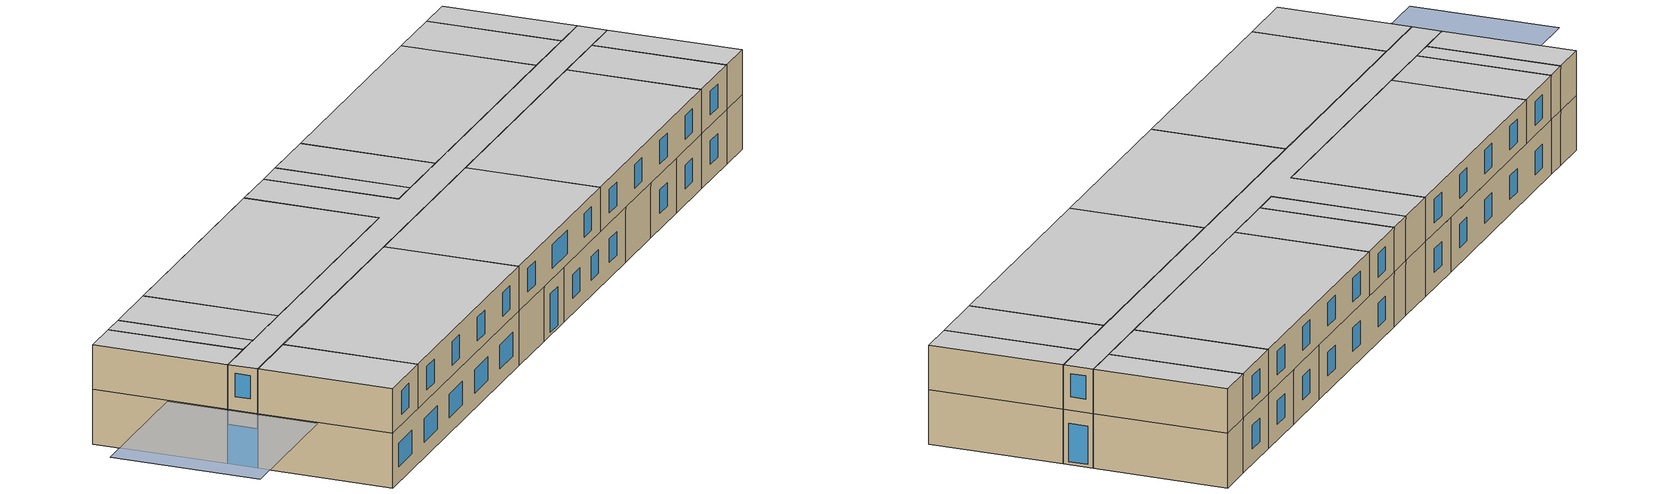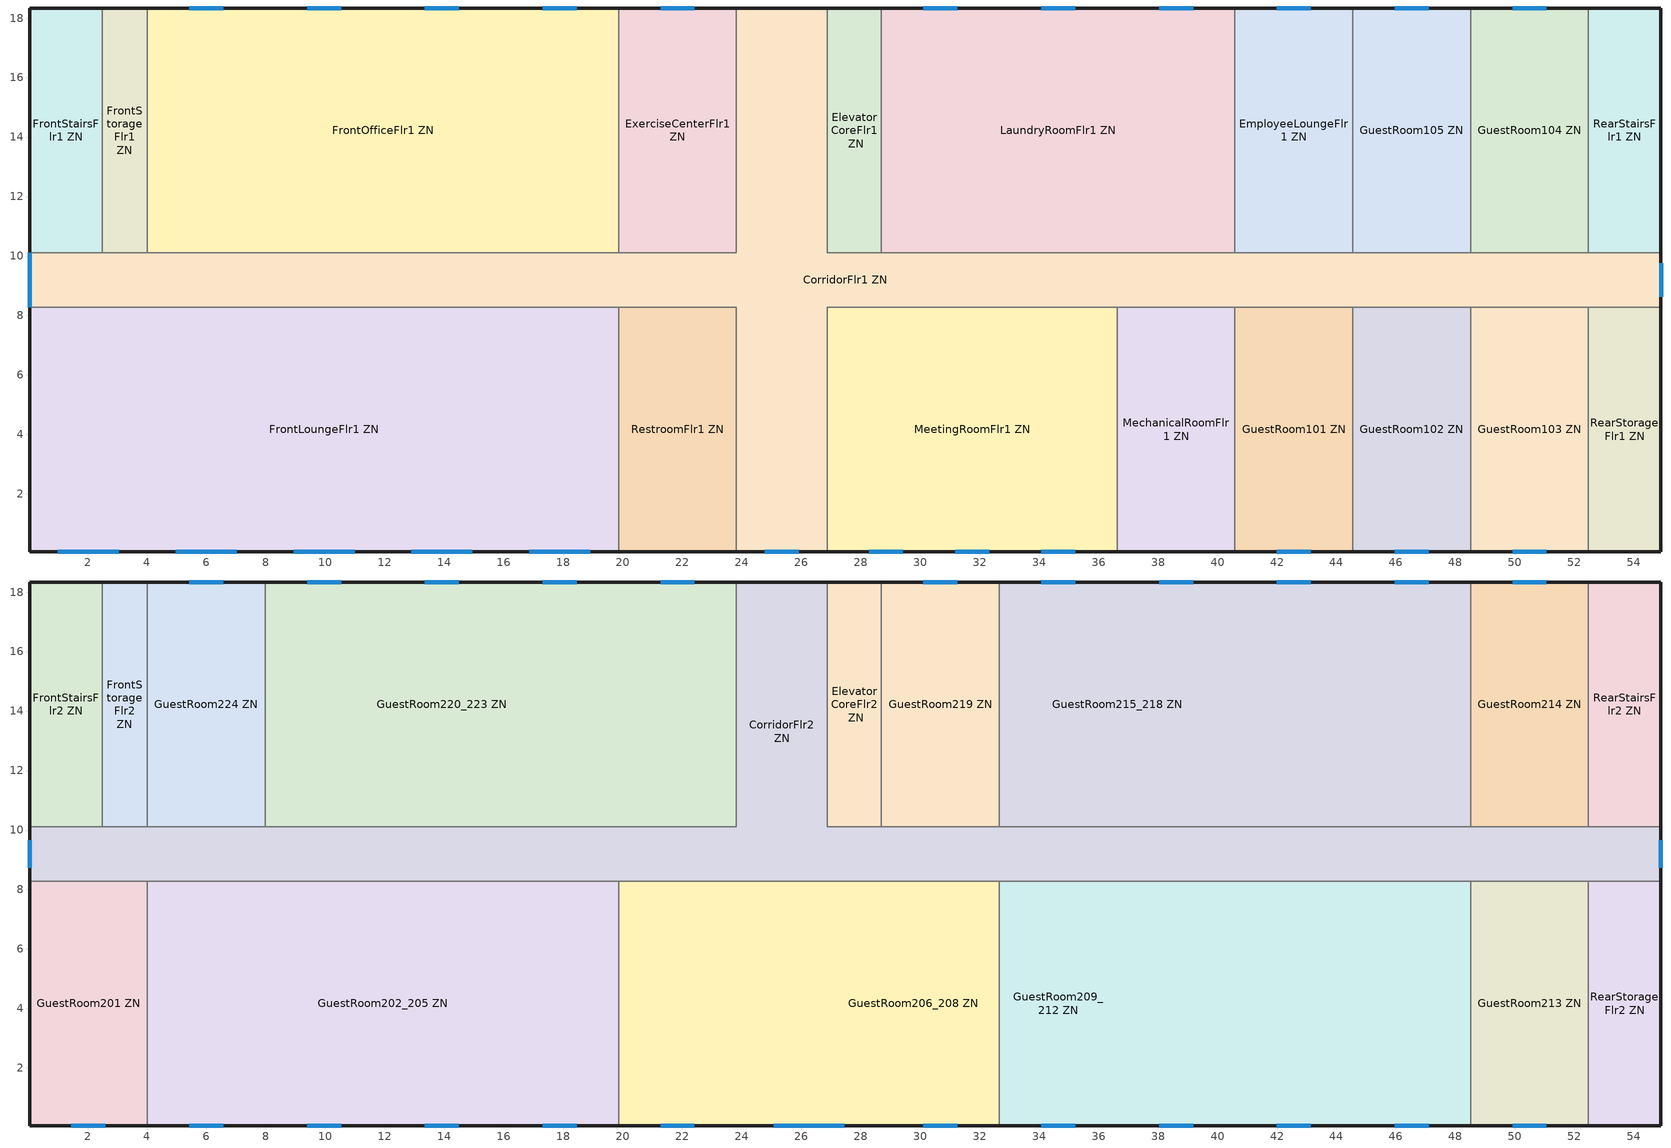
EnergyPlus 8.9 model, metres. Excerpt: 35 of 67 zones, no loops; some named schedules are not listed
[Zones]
CorridorFlr1 ZN
 floor ground (Typical Insulated Carpeted 6in Slab Floor): 26.87,18.34 26.87,10.11 54.91,10.11 54.91,8.28 26.87,8.28 26.87,0.05 23.82,0.05 23.82,8.28 0.05,8.28 0.05,10.11 23.82,10.11 23.82,18.34 z0
 wall outside (Typical Insulated Steel Framed Exterior Wall R-15.63): 26.87,18.34 23.82,18.34 / 0.05,10.11 0.05,8.28 / 23.82,0.05 26.87,0.05 / 54.91,8.28 54.91,10.11 z0:3.35
 wall to RearStairsFlr1 ZN (int_wall_smallhotel): 54.91,10.11 52.47,10.11 z0:3.35
 wall to ExerciseCenterFlr1 ZN (int_wall_smallhotel): 23.82,18.34 23.82,10.11 19.86,10.11 z0:3.35
 wall to FrontOfficeFlr1 ZN (int_wall_smallhotel): 19.86,10.11 4.01,10.11 z0:3.35
 wall to FrontStorageFlr1 ZN (int_wall_smallhotel): 4.01,10.11 2.49,10.11 z0:3.35
 wall to FrontStairsFlr1 ZN (int_wall_smallhotel): 2.49,10.11 0.05,10.11 z0:3.35
 wall to FrontLoungeFlr1 ZN (int_wall_smallhotel): 0.05,8.28 19.86,8.28 z0:3.35
 wall to RestroomFlr1 ZN (int_wall_smallhotel): 19.86,8.28 23.82,8.28 23.82,0.05 z0:3.35
 wall to MeetingRoomFlr1 ZN (int_wall_smallhotel): 26.87,0.05 26.87,8.28 36.62,8.28 z0:3.35
 wall to MechanicalRoomFlr1 ZN (int_wall_smallhotel): 36.62,8.28 40.59,8.28 z0:3.35
 wall to GuestRoom101 ZN (int_wall_smallhotel): 40.59,8.28 44.55,8.28 z0:3.35
 wall to GuestRoom102 ZN (int_wall_smallhotel): 44.55,8.28 48.51,8.28 z0:3.35
 wall to GuestRoom103 ZN (int_wall_smallhotel): 48.51,8.28 52.47,8.28 z0:3.35
 wall to RearStorageFlr1 ZN (int_wall_smallhotel): 52.47,8.28 54.91,8.28 z0:3.35
 wall to GuestRoom104 ZN (int_wall_smallhotel): 52.47,10.11 48.51,10.11 z0:3.35
 wall to GuestRoom105 ZN (int_wall_smallhotel): 48.51,10.11 44.55,10.11 z0:3.35
 wall to EmployeeLoungeFlr1 ZN (int_wall_smallhotel): 44.55,10.11 40.59,10.11 z0:3.35
 wall to LaundryRoomFlr1 ZN (int_wall_smallhotel): 40.59,10.11 28.7,10.11 z0:3.35
 wall to ElevatorCoreFlr1 ZN (int_wall_smallhotel): 28.7,10.11 26.87,10.11 26.87,18.34 z0:3.35
 window (U 0.52 SHGC 0.40 Dbl Ref-D Clr 6mm/13mm Air): 0.05,10.11 0.05,8.28 z0:2.44; 24.78,0.05 25.92,0.05 / 54.91,8.62 54.91,9.76 z0.19:2.55
ElevatorCoreFlr1 ZN
 floor ground (Typical Insulated Carpeted 6in Slab Floor): 28.7,18.34 28.7,10.11 26.87,10.11 26.87,18.34 z0
 wall outside (Typical Insulated Steel Framed Exterior Wall R-15.63): 28.7,18.34 26.87,18.34 z0:3.35
 wall to LaundryRoomFlr1 ZN (int_wall_smallhotel): 28.7,10.11 28.7,18.34 z0:3.35
EmployeeLoungeFlr1 ZN
 floor ground (Typical Insulated Carpeted 6in Slab Floor): 44.55,18.34 44.55,10.11 40.59,10.11 40.59,18.34 z0
 wall outside (Typical Insulated Steel Framed Exterior Wall R-15.63): 44.55,18.34 40.59,18.34 z0:3.35
 wall to GuestRoom105 ZN (int_wall_smallhotel): 44.55,10.11 44.55,18.34 z0:3.35
 wall to LaundryRoomFlr1 ZN (int_wall_smallhotel): 40.59,18.34 40.59,10.11 z0:3.35
 window (U 0.52 SHGC 0.40 Dbl Ref-D Clr 6mm/13mm Air): 43.14,18.34 42,18.34 z0.95:2.4
ExerciseCenterFlr1 ZN
 floor ground (Typical Insulated Carpeted 6in Slab Floor): 23.82,18.34 23.82,10.11 19.86,10.11 19.86,18.34 z0
 wall outside (Typical Insulated Steel Framed Exterior Wall R-15.63): 23.82,18.34 19.86,18.34 z0:3.35
 wall to FrontOfficeFlr1 ZN (int_wall_smallhotel): 19.86,18.34 19.86,10.11 z0:3.35
 window (U 0.52 SHGC 0.40 Dbl Ref-D Clr 6mm/13mm Air): 22.41,18.34 21.27,18.34 z0.95:2.4
FrontLoungeFlr1 ZN
 floor ground (Typical Insulated Carpeted 6in Slab Floor): 19.86,8.28 19.86,0.05 0.05,0.05 0.05,8.28 z0
 wall outside (Typical Insulated Steel Framed Exterior Wall R-15.63): 0.05,8.28 0.05,0.05 19.86,0.05 z0:3.35
 wall to RestroomFlr1 ZN (int_wall_smallhotel): 19.86,0.05 19.86,8.28 z0:3.35
 window (U 0.52 SHGC 0.40 Dbl Ref-D Clr 6mm/13mm Air): 1,0.05 3.06,0.05 / 4.97,0.05 7.02,0.05 / 8.93,0.05 10.98,0.05 / 12.89,0.05 14.94,0.05 / 16.85,0.05 18.91,0.05 z0.95:2.4
FrontOfficeFlr1 ZN
 floor ground (Typical Insulated Carpeted 6in Slab Floor): 19.86,18.34 19.86,10.11 4.01,10.11 4.01,18.34 z0
 wall outside (Typical Insulated Steel Framed Exterior Wall R-15.63): 19.86,18.34 4.01,18.34 z0:3.35
 wall to FrontStorageFlr1 ZN (int_wall_smallhotel): 4.01,18.34 4.01,10.11 z0:3.35
 window (U 0.52 SHGC 0.40 Dbl Ref-D Clr 6mm/13mm Air): 18.45,18.34 17.31,18.34 / 14.49,18.34 13.35,18.34 / 10.52,18.34 9.39,18.34 / 6.56,18.34 5.42,18.34 z0.95:2.4
FrontStairsFlr1 ZN
 floor ground (Typical Insulated Carpeted 6in Slab Floor): 2.49,18.34 2.49,10.11 0.05,10.11 0.05,18.34 z0
 wall outside (Typical Insulated Steel Framed Exterior Wall R-15.63): 2.49,18.34 0.05,18.34 0.05,10.11 z0:3.35
 wall to FrontStorageFlr1 ZN (int_wall_smallhotel): 2.49,10.11 2.49,18.34 z0:3.35
FrontStorageFlr1 ZN
 floor ground (Typical Insulated Carpeted 6in Slab Floor): 4.01,18.34 4.01,10.11 2.49,10.11 2.49,18.34 z0
 wall outside (Typical Insulated Steel Framed Exterior Wall R-15.63): 4.01,18.34 2.49,18.34 z0:3.35
GuestRoom101 ZN
 floor ground (Typical Insulated Carpeted 6in Slab Floor): 44.55,8.28 44.55,0.05 40.59,0.05 40.59,8.28 z0
 wall outside (Typical Insulated Steel Framed Exterior Wall R-15.63): 40.59,0.05 44.55,0.05 z0:3.35
 wall to MechanicalRoomFlr1 ZN (int_wall_smallhotel): 40.59,8.28 40.59,0.05 z0:3.35
 wall to GuestRoom102 ZN (int_wall_smallhotel): 44.55,0.05 44.55,8.28 z0:3.35
 window (U 0.52 SHGC 0.40 Dbl Ref-D Clr 6mm/13mm Air): 42,0.05 43.14,0.05 z0.95:2.4
GuestRoom102 ZN
 floor ground (Typical Insulated Carpeted 6in Slab Floor): 48.51,8.28 48.51,0.05 44.55,0.05 44.55,8.28 z0
 wall outside (Typical Insulated Steel Framed Exterior Wall R-15.63): 44.55,0.05 48.51,0.05 z0:3.35
 wall to GuestRoom103 ZN (int_wall_smallhotel): 48.51,0.05 48.51,8.28 z0:3.35
 window (U 0.52 SHGC 0.40 Dbl Ref-D Clr 6mm/13mm Air): 45.96,0.05 47.1,0.05 z0.95:2.4
GuestRoom103 ZN
 floor ground (Typical Insulated Carpeted 6in Slab Floor): 52.47,8.28 52.47,0.05 48.51,0.05 48.51,8.28 z0
 wall outside (Typical Insulated Steel Framed Exterior Wall R-15.63): 48.51,0.05 52.47,0.05 z0:3.35
 wall to RearStorageFlr1 ZN (int_wall_smallhotel): 52.47,0.05 52.47,8.28 z0:3.35
 window (U 0.52 SHGC 0.40 Dbl Ref-D Clr 6mm/13mm Air): 49.92,0.05 51.06,0.05 z0.95:2.4
GuestRoom104 ZN
 floor ground (Typical Insulated Carpeted 6in Slab Floor): 52.47,18.34 52.47,10.11 48.51,10.11 48.51,18.34 z0
 wall outside (Typical Insulated Steel Framed Exterior Wall R-15.63): 52.47,18.34 48.51,18.34 z0:3.35
 wall to RearStairsFlr1 ZN (int_wall_smallhotel): 52.47,10.11 52.47,18.34 z0:3.35
 wall to GuestRoom105 ZN (int_wall_smallhotel): 48.51,18.34 48.51,10.11 z0:3.35
 window (U 0.52 SHGC 0.40 Dbl Ref-D Clr 6mm/13mm Air): 51.06,18.34 49.92,18.34 z0.95:2.4
GuestRoom105 ZN
 floor ground (Typical Insulated Carpeted 6in Slab Floor): 48.51,18.34 48.51,10.11 44.55,10.11 44.55,18.34 z0
 wall outside (Typical Insulated Steel Framed Exterior Wall R-15.63): 48.51,18.34 44.55,18.34 z0:3.35
 window (U 0.52 SHGC 0.40 Dbl Ref-D Clr 6mm/13mm Air): 47.1,18.34 45.96,18.34 z0.95:2.4
LaundryRoomFlr1 ZN
 floor ground (Typical Insulated Carpeted 6in Slab Floor): 40.59,18.34 40.59,10.11 28.7,10.11 28.7,18.34 z0
 wall outside (Typical Insulated Steel Framed Exterior Wall R-15.63): 40.59,18.34 28.7,18.34 z0:3.35
 window (U 0.52 SHGC 0.40 Dbl Ref-D Clr 6mm/13mm Air): 39.18,18.34 38.04,18.34 / 35.21,18.34 34.07,18.34 / 31.25,18.34 30.11,18.34 z0.95:2.4
MechanicalRoomFlr1 ZN
 floor ground (Typical Insulated Carpeted 6in Slab Floor): 40.59,8.28 40.59,0.05 36.62,0.05 36.62,8.28 z0
 wall outside (Typical Insulated Steel Framed Exterior Wall R-15.63): 36.62,0.05 40.59,0.05 z0:3.35
 wall to MeetingRoomFlr1 ZN (int_wall_smallhotel): 36.62,8.28 36.62,0.05 z0:3.35
MeetingRoomFlr1 ZN
 floor ground (Typical Insulated Carpeted 6in Slab Floor): 36.62,8.28 36.62,0.05 26.87,0.05 26.87,8.28 z0
 wall outside (Typical Insulated Steel Framed Exterior Wall R-15.63): 26.87,0.05 36.62,0.05 z0:3.35
 window (U 0.52 SHGC 0.40 Dbl Ref-D Clr 6mm/13mm Air): 28.28,0.05 29.42,0.05 / 34.07,0.05 35.21,0.05 / 31.18,0.05 32.32,0.05 z0.95:2.4
RearStairsFlr1 ZN
 floor ground (Typical Insulated Carpeted 6in Slab Floor): 54.91,18.34 54.91,10.11 52.47,10.11 52.47,18.34 z0
 wall outside (Typical Insulated Steel Framed Exterior Wall R-15.63): 54.91,10.11 54.91,18.34 52.47,18.34 z0:3.35
RearStorageFlr1 ZN
 floor ground (Typical Insulated Carpeted 6in Slab Floor): 54.91,8.28 54.91,0.05 52.47,0.05 52.47,8.28 z0
 wall outside (Typical Insulated Steel Framed Exterior Wall R-15.63): 52.47,0.05 54.91,0.05 54.91,8.28 z0:3.35
RestroomFlr1 ZN
 floor ground (Typical Insulated Carpeted 6in Slab Floor): 23.82,8.28 23.82,0.05 19.86,0.05 19.86,8.28 z0
 wall outside (Typical Insulated Steel Framed Exterior Wall R-15.63): 19.86,0.05 23.82,0.05 z0:3.35
CorridorFlr2 ZN
 floor to CorridorFlr1 ZN (int_slab_floor_smallhotel): 26.87,18.34 26.87,10.11 54.91,10.11 54.91,8.28 0.05,8.28 0.05,10.11 23.82,10.11 23.82,18.34 z3.35
 wall outside (Typical Insulated Steel Framed Exterior Wall R-15.63): 0.05,10.11 0.05,8.28 / 54.91,8.28 54.91,10.11 / 26.87,18.34 23.82,18.34 z3.35:6.1
 wall to RearStairsFlr2 ZN (int_wall_smallhotel): 54.91,10.11 52.47,10.11 z3.35:6.1
 wall to GuestRoom220_223 ZN (int_wall_smallhotel): 23.82,18.34 23.82,10.11 7.97,10.11 z3.35:6.1
 wall to GuestRoom224 ZN (int_wall_smallhotel): 7.97,10.11 4.01,10.11 z3.35:6.1
 wall to FrontStorageFlr2 ZN (int_wall_smallhotel): 4.01,10.11 2.49,10.11 z3.35:6.1
 wall to FrontStairsFlr2 ZN (int_wall_smallhotel): 2.49,10.11 0.05,10.11 z3.35:6.1
 wall to GuestRoom201 ZN (int_wall_smallhotel): 0.05,8.28 4.01,8.28 z3.35:6.1
 wall to GuestRoom202_205 ZN (int_wall_smallhotel): 4.01,8.28 19.86,8.28 z3.35:6.1
 wall to GuestRoom206_208 ZN (int_wall_smallhotel): 19.86,8.28 32.66,8.28 z3.35:6.1
 wall to GuestRoom209_212 ZN (int_wall_smallhotel): 32.66,8.28 48.51,8.28 z3.35:6.1
 wall to GuestRoom213 ZN (int_wall_smallhotel): 48.51,8.28 52.47,8.28 z3.35:6.1
 wall to RearStorageFlr2 ZN (int_wall_smallhotel): 52.47,8.28 54.91,8.28 z3.35:6.1
 wall to GuestRoom214 ZN (int_wall_smallhotel): 52.47,10.11 48.51,10.11 z3.35:6.1
 wall to GuestRoom215_218 ZN (int_wall_smallhotel): 48.51,10.11 32.66,10.11 z3.35:6.1
 wall to GuestRoom219 ZN (int_wall_smallhotel): 32.66,10.11 28.7,10.11 z3.35:6.1
 wall to ElevatorCoreFlr2 ZN (int_wall_smallhotel): 28.7,10.11 26.87,10.11 26.87,18.34 z3.35:6.1
 window (U 0.52 SHGC 0.40 Dbl Ref-D Clr 6mm/13mm Air): 0.05,9.66 0.05,8.73 / 54.91,8.73 54.91,9.66 z4.19:5.61
 ceiling to CorridorFlr3 ZN (int_slab_ceiling_smallhotel): 54.91,8.28 54.91,10.11 26.87,10.11 26.87,18.34 23.82,18.34 23.82,10.11 0.05,10.11 0.05,8.28 z6.1
ElevatorCoreFlr2 ZN
 floor to ElevatorCoreFlr1 ZN (int_slab_floor_smallhotel): 28.7,18.34 28.7,10.11 26.87,10.11 26.87,18.34 z3.35
 wall outside (Typical Insulated Steel Framed Exterior Wall R-15.63): 28.7,18.34 26.87,18.34 z3.35:6.1
 wall to GuestRoom219 ZN (int_wall_smallhotel): 28.7,10.11 28.7,18.34 z3.35:6.1
 ceiling to ElevatorCoreFlr3 ZN (int_slab_ceiling_smallhotel): 28.7,10.11 28.7,18.34 26.87,18.34 26.87,10.11 z6.1
FrontStairsFlr2 ZN
 floor to FrontStairsFlr1 ZN (int_slab_floor_smallhotel): 2.49,18.34 2.49,10.11 0.05,10.11 0.05,18.34 z3.35
 wall outside (Typical Insulated Steel Framed Exterior Wall R-15.63): 2.49,18.34 0.05,18.34 0.05,10.11 z3.35:6.1
 wall to FrontStorageFlr2 ZN (int_wall_smallhotel): 2.49,10.11 2.49,18.34 z3.35:6.1
 ceiling to FrontStairsFlr3 ZN (int_slab_ceiling_smallhotel): 2.49,10.11 2.49,18.34 0.05,18.34 0.05,10.11 z6.1
FrontStorageFlr2 ZN
 floor to FrontStorageFlr1 ZN (int_slab_floor_smallhotel): 4.01,18.34 4.01,10.11 2.49,10.11 2.49,18.34 z3.35
 wall outside (Typical Insulated Steel Framed Exterior Wall R-15.63): 4.01,18.34 2.49,18.34 z3.35:6.1
 wall to GuestRoom224 ZN (int_wall_smallhotel): 4.01,10.11 4.01,18.34 z3.35:6.1
 ceiling to FrontStorageFlr3 ZN (int_slab_ceiling_smallhotel): 4.01,10.11 4.01,18.34 2.49,18.34 2.49,10.11 z6.1
GuestRoom201 ZN
 floor to FrontLoungeFlr1 ZN (int_slab_floor_smallhotel): 4.01,8.28 4.01,0.05 0.05,0.05 0.05,8.28 z3.35
 wall outside (Typical Insulated Steel Framed Exterior Wall R-15.63): 0.05,8.28 0.05,0.05 4.01,0.05 z3.35:6.1
 wall to GuestRoom202_205 ZN (int_wall_smallhotel): 4.01,0.05 4.01,8.28 z3.35:6.1
 window (U 0.52 SHGC 0.40 Dbl Ref-D Clr 6mm/13mm Air): 1.46,0.05 2.6,0.05 z4:5.45
 ceiling to GuestRoom301 ZN (int_slab_ceiling_smallhotel): 4.01,0.05 4.01,8.28 0.05,8.28 0.05,0.05 z6.1
GuestRoom202_205 ZN
 floor to FrontLoungeFlr1 ZN (int_slab_floor_smallhotel): 19.86,8.28 19.86,0.05 4.01,0.05 4.01,8.28 z3.35
 wall outside (Typical Insulated Steel Framed Exterior Wall R-15.63): 4.01,0.05 19.86,0.05 z3.35:6.1
 wall to GuestRoom206_208 ZN (int_wall_smallhotel): 19.86,0.05 19.86,8.28 z3.35:6.1
 window (U 0.52 SHGC 0.40 Dbl Ref-D Clr 6mm/13mm Air): 5.42,0.05 6.56,0.05 / 9.39,0.05 10.52,0.05 / 13.35,0.05 14.49,0.05 / 17.31,0.05 18.45,0.05 z4:5.45
 ceiling to GuestRoom302_305 ZN (int_slab_ceiling_smallhotel): 19.86,0.05 19.86,8.28 4.01,8.28 4.01,0.05 z6.1
GuestRoom206_208 ZN
 floor to CorridorFlr1 ZN (int_slab_floor_smallhotel): 26.87,8.28 26.87,0.05 23.82,0.05 23.82,8.28 z3.35
 floor to RestroomFlr1 ZN (int_slab_floor_smallhotel): 23.82,8.28 23.82,0.05 19.86,0.05 19.86,8.28 z3.35
 floor to MeetingRoomFlr1 ZN (int_slab_floor_smallhotel): 32.66,8.28 32.66,0.05 26.87,0.05 26.87,8.28 z3.35
 wall outside (Typical Insulated Steel Framed Exterior Wall R-15.63): 19.86,0.05 32.66,0.05 z3.35:6.1
 wall to GuestRoom209_212 ZN (int_wall_smallhotel): 32.66,0.05 32.66,8.28 z3.35:6.1
 window (U 0.52 SHGC 0.40 Dbl Ref-D Clr 6mm/13mm Air): 21.27,0.05 22.41,0.05 / 25.08,0.05 27.44,0.05 / 30.11,0.05 31.25,0.05 z4:5.45
 ceiling to GuestRoom306_308 ZN (int_slab_ceiling_smallhotel): 32.66,0.05 32.66,8.28 19.86,8.28 19.86,0.05 z6.1
GuestRoom209_212 ZN
 floor to MeetingRoomFlr1 ZN (int_slab_floor_smallhotel): 36.62,8.28 36.62,0.05 32.66,0.05 32.66,8.28 z3.35
 floor to MechanicalRoomFlr1 ZN (int_slab_floor_smallhotel): 40.59,8.28 40.59,0.05 36.62,0.05 36.62,8.28 z3.35
 floor to GuestRoom101 ZN (int_slab_floor_smallhotel): 44.55,8.28 44.55,0.05 40.59,0.05 40.59,8.28 z3.35
 floor to GuestRoom102 ZN (int_slab_floor_smallhotel): 48.51,8.28 48.51,0.05 44.55,0.05 44.55,8.28 z3.35
 wall outside (Typical Insulated Steel Framed Exterior Wall R-15.63): 32.66,0.05 48.51,0.05 z3.35:6.1
 wall to GuestRoom213 ZN (int_wall_smallhotel): 48.51,0.05 48.51,8.28 z3.35:6.1
 window (U 0.52 SHGC 0.40 Dbl Ref-D Clr 6mm/13mm Air): 34.07,0.05 35.21,0.05 / 38.04,0.05 39.18,0.05 / 42,0.05 43.14,0.05 / 45.96,0.05 47.1,0.05 z4:5.45
 ceiling to GuestRoom309_312 ZN (int_slab_ceiling_smallhotel): 48.51,0.05 48.51,8.28 32.66,8.28 32.66,0.05 z6.1
GuestRoom213 ZN
 floor to GuestRoom103 ZN (int_slab_floor_smallhotel): 52.47,8.28 52.47,0.05 48.51,0.05 48.51,8.28 z3.35
 wall outside (Typical Insulated Steel Framed Exterior Wall R-15.63): 48.51,0.05 52.47,0.05 z3.35:6.1
 wall to RearStorageFlr2 ZN (int_wall_smallhotel): 52.47,0.05 52.47,8.28 z3.35:6.1
 window (U 0.52 SHGC 0.40 Dbl Ref-D Clr 6mm/13mm Air): 49.92,0.05 51.06,0.05 z4:5.45
 ceiling to GuestRoom313 ZN (int_slab_ceiling_smallhotel): 52.47,0.05 52.47,8.28 48.51,8.28 48.51,0.05 z6.1
GuestRoom214 ZN
 floor to GuestRoom104 ZN (int_slab_floor_smallhotel): 52.47,18.34 52.47,10.11 48.51,10.11 48.51,18.34 z3.35
 wall outside (Typical Insulated Steel Framed Exterior Wall R-15.63): 52.47,18.34 48.51,18.34 z3.35:6.1
 wall to RearStairsFlr2 ZN (int_wall_smallhotel): 52.47,10.11 52.47,18.34 z3.35:6.1
 wall to GuestRoom215_218 ZN (int_wall_smallhotel): 48.51,18.34 48.51,10.11 z3.35:6.1
 window (U 0.52 SHGC 0.40 Dbl Ref-D Clr 6mm/13mm Air): 51.06,18.34 49.92,18.34 z4:5.45
 ceiling to GuestRoom314 ZN (int_slab_ceiling_smallhotel): 52.47,10.11 52.47,18.34 48.51,18.34 48.51,10.11 z6.1
GuestRoom215_218 ZN
 floor to GuestRoom105 ZN (int_slab_floor_smallhotel): 48.51,18.34 48.51,10.11 44.55,10.11 44.55,18.34 z3.35
 floor to EmployeeLoungeFlr1 ZN (int_slab_floor_smallhotel): 44.55,18.34 44.55,10.11 40.59,10.11 40.59,18.34 z3.35
 floor to LaundryRoomFlr1 ZN (int_slab_floor_smallhotel): 40.59,18.34 40.59,10.11 32.66,10.11 32.66,18.34 z3.35
 wall outside (Typical Insulated Steel Framed Exterior Wall R-15.63): 48.51,18.34 32.66,18.34 z3.35:6.1
 wall to GuestRoom219 ZN (int_wall_smallhotel): 32.66,18.34 32.66,10.11 z3.35:6.1
 window (U 0.52 SHGC 0.40 Dbl Ref-D Clr 6mm/13mm Air): 47.1,18.34 45.96,18.34 / 43.14,18.34 42,18.34 / 39.18,18.34 38.04,18.34 / 35.21,18.34 34.07,18.34 z4:5.45
 ceiling to GuestRoom315_318 ZN (int_slab_ceiling_smallhotel): 48.51,10.11 48.51,18.34 32.66,18.34 32.66,10.11 z6.1
GuestRoom219 ZN
 floor to LaundryRoomFlr1 ZN (int_slab_floor_smallhotel): 32.66,18.34 32.66,10.11 28.7,10.11 28.7,18.34 z3.35
 wall outside (Typical Insulated Steel Framed Exterior Wall R-15.63): 32.66,18.34 28.7,18.34 z3.35:6.1
 window (U 0.52 SHGC 0.40 Dbl Ref-D Clr 6mm/13mm Air): 31.25,18.34 30.11,18.34 z4:5.45
 ceiling to GuestRoom319 ZN (int_slab_ceiling_smallhotel): 32.66,10.11 32.66,18.34 28.7,18.34 28.7,10.11 z6.1
GuestRoom220_223 ZN
 floor to ExerciseCenterFlr1 ZN (int_slab_floor_smallhotel): 23.82,18.34 23.82,10.11 19.86,10.11 19.86,18.34 z3.35
 floor to FrontOfficeFlr1 ZN (int_slab_floor_smallhotel): 19.86,18.34 19.86,10.11 7.97,10.11 7.97,18.34 z3.35
 wall outside (Typical Insulated Steel Framed Exterior Wall R-15.63): 23.82,18.34 7.97,18.34 z3.35:6.1
 wall to GuestRoom224 ZN (int_wall_smallhotel): 7.97,18.34 7.97,10.11 z3.35:6.1
 window (U 0.52 SHGC 0.40 Dbl Ref-D Clr 6mm/13mm Air): 22.41,18.34 21.27,18.34 / 18.45,18.34 17.31,18.34 / 14.49,18.34 13.35,18.34 / 10.52,18.34 9.39,18.34 z4:5.45
 ceiling to GuestRoom320_323 ZN (int_slab_ceiling_smallhotel): 23.82,10.11 23.82,18.34 7.97,18.34 7.97,10.11 z6.1
GuestRoom224 ZN
 floor to FrontOfficeFlr1 ZN (int_slab_floor_smallhotel): 7.97,18.34 7.97,10.11 4.01,10.11 4.01,18.34 z3.35
 wall outside (Typical Insulated Steel Framed Exterior Wall R-15.63): 7.97,18.34 4.01,18.34 z3.35:6.1
 window (U 0.52 SHGC 0.40 Dbl Ref-D Clr 6mm/13mm Air): 6.56,18.34 5.42,18.34 z4:5.45
 ceiling to GuestRoom324 ZN (int_slab_ceiling_smallhotel): 7.97,10.11 7.97,18.34 4.01,18.34 4.01,10.11 z6.1
RearStairsFlr2 ZN
 floor to RearStairsFlr1 ZN (int_slab_floor_smallhotel): 54.91,18.34 54.91,10.11 52.47,10.11 52.47,18.34 z3.35
 wall outside (Typical Insulated Steel Framed Exterior Wall R-15.63): 54.91,10.11 54.91,18.34 52.47,18.34 z3.35:6.1
 ceiling to RearStairsFlr3 ZN (int_slab_ceiling_smallhotel): 54.91,10.11 54.91,18.34 52.47,18.34 52.47,10.11 z6.1
RearStorageFlr2 ZN
 floor to RearStorageFlr1 ZN (int_slab_floor_smallhotel): 54.91,8.28 54.91,0.05 52.47,0.05 52.47,8.28 z3.35
 wall outside (Typical Insulated Steel Framed Exterior Wall R-15.63): 52.47,0.05 54.91,0.05 54.91,8.28 z3.35:6.1
 ceiling to RearStorageFlr3 ZN (int_slab_ceiling_smallhotel): 54.91,0.05 54.91,8.28 52.47,8.28 52.47,0.05 z6.1
shading: 0,4.57 0,13.72 -9.14,13.72 -9.14,4.57 z3.35
[Building]
90.1-2010-SmallHotel-ASHRAE 169-2006-5B created: 2016-10-04 13:28:55 -0600: North Axis {deg}=180; Terrain=Suburbs; Loads Convergence Tolerance Value=0.04; Temperature Convergence Tolerance Value {deltaC}=0.4; Solar Distribution=FullExterior; Maximum Number of Warmup Days=25; Minimum Number of Warmup Days=6
[Site:Location]
Denver Centennial  Golden   Nr: Latitude {deg}=39.74; Longitude {deg}=-105.18; Time Zone {hr}=-7; Elevation {m}=1829
[Site:GroundTemperature:BuildingSurface]
19.89, 19.99, 20.06, 20.2, 20.41, 20.6, 20.83, 20.85, 20.72, 20.51, 20.24, 19.99
[Site:WaterMainsTemperature]
Calculation Method=Correlation; Annual Average Outdoor Air Temperature {C}=11.15; Maximum Difference In Monthly Average Outdoor Air Temperatures {deltaC}=26.2
[SizingPeriod:DesignDay] Month=7; Day of Month=21; Day Type=SummerDesignDay; Daily Dry-Bulb Temperature Range {deltaC}=15.2; Dry-Bulb Temperature Range Modifier Type=DefaultMultipliers; Barometric Pressure {Pa}=81198; Wind Speed {m/s}=4.9; Wind Direction {deg}=0; Rain Indicator=No; Snow Indicator=No; Daylight Saving Time Indicator=No; Solar Model Indicator=ASHRAETau; ASHRAE Clear Sky Optical Depth for Beam Irradiance (taub)=0.424; ASHRAE Clear Sky Optical Depth for Diffuse Irradiance (taud)=2.025
Name | Maximum Dry-Bulb Temperature {C} | Humidity Condition Type | Wetbulb or DewPoint at Maximum Dry-Bulb {C} | Enthalpy at Maximum Dry-Bulb {J/kg}
Denver Centennial  Golden   N Ann Clg .4% Condns DB=>MWB | 33 | Wetbulb | 15.7
Denver Centennial  Golden   N Ann Clg .4% Condns DP=>MDB | 20.2 | Dewpoint | 16.1
Denver Centennial  Golden   N Ann Clg .4% Condns Enth=>MDB | 27.3 | Enthalpy |  | 59700
Denver Centennial  Golden   N Ann Clg .4% Condns WB=>MDB | 27.3 | Wetbulb | 18.4
[Material] Thermal Absorptance=0.9; Solar Absorptance=0.7
Name | Roughness | Thickness {m} | Conductivity {W/m-K} | Density {kg/m3} | Specific Heat {J/kg-K} | Visible Absorptance
1/2 in. Gypsum Board | Smooth | 0.0127 | 0.16 | 800 | 1090 | 0.5
25mm Stucco | Smooth | 0.0254 | 0.72 | 1856 | 840 | 0.7
4 in. Normalweight Concrete Floor | MediumRough | 0.1016 | 2.31 | 2322 | 832 | 0.7
5/8 in. Gypsum Board | MediumSmooth | 0.0159 | 0.16 | 800 | 1090 | 0.7
6 in. Normalweight Concrete Floor | MediumRough | 0.1524 | 2.31 | 2322 | 832 | 0.7
[Material:NoMass] Thermal Absorptance=0.9; Solar Absorptance=0.7
Name | Roughness | Thermal Resistance {m2-K/W} | Visible Absorptance
CP02 CARPET PAD | VeryRough | 0.21648 | 0.8
Typical Carpet Pad | Smooth | 0.21648 | 0.8
Typical Insulation R-13.45 | Smooth | 2.368 | 0.7
[WindowMaterial:Gas]
AIR 13MM: Gas Type=Air; Thickness {m}=0.0127
[WindowMaterial:Glazing] Optical Data Type=SpectralAverage; Thickness {m}=0.006; Infrared Transmittance at Normal Incidence=0; Front Side Infrared Hemispherical Emissivity=0.84; Conductivity {W/m-K}=0.9; Dirt Correction Factor for Solar and Visible Transmittance=1; Solar Diffusing=No
Name | Solar Transmittance at Normal Incidence | Front Side Solar Reflectance at Normal Incidence | Back Side Solar Reflectance at Normal Incidence | Visible Transmittance at Normal Incidence | Front Side Visible Reflectance at Normal Incidence | Back Side Visible Reflectance at Normal Incidence | Back Side Infrared Hemispherical Emissivity
CLEAR 6MM | 0.775 | 0.071 | 0.071 | 0.881 | 0.08 | 0.08 | 0.84
REF D CLEAR 6MM | 0.429 | 0.308 | 0.379 | 0.334 | 0.453 | 0.505 | 0.82
[Construction]
int_slab_ceiling_smallhotel: CP02 CARPET PAD, 4 in. Normalweight Concrete Floor
int_slab_floor_smallhotel: 4 in. Normalweight Concrete Floor, CP02 CARPET PAD
int_wall_smallhotel: 1/2 in. Gypsum Board, 1/2 in. Gypsum Board
Typical Insulated Carpeted 6in Slab Floor: 6 in. Normalweight Concrete Floor, Typical Carpet Pad
Typical Insulated Steel Framed Exterior Wall R-15.63: 25mm Stucco, 5/8 in. Gypsum Board, Typical Insulation R-13.45, 5/8 in. Gypsum Board
U 0.52 SHGC 0.40 Dbl Ref-D Clr 6mm/13mm Air: REF D CLEAR 6MM, AIR 13MM, CLEAR 6MM
[Zone]
CorridorFlr1 ZN; CorridorFlr2 ZN; ElevatorCoreFlr1 ZN; ElevatorCoreFlr2 ZN; EmployeeLoungeFlr1 ZN; ExerciseCenterFlr1 ZN; FrontLoungeFlr1 ZN; FrontOfficeFlr1 ZN; FrontStairsFlr1 ZN; FrontStairsFlr2 ZN; FrontStorageFlr1 ZN; FrontStorageFlr2 ZN; GuestRoom101 ZN; GuestRoom102 ZN; GuestRoom103 ZN; GuestRoom104 ZN; GuestRoom105 ZN; GuestRoom201 ZN; GuestRoom202_205 ZN; GuestRoom206_208 ZN; GuestRoom209_212 ZN; GuestRoom213 ZN; GuestRoom214 ZN; GuestRoom215_218 ZN; GuestRoom219 ZN; GuestRoom220_223 ZN; GuestRoom224 ZN; LaundryRoomFlr1 ZN; MechanicalRoomFlr1 ZN; MeetingRoomFlr1 ZN; RearStairsFlr1 ZN; RearStairsFlr2 ZN; RearStorageFlr1 ZN; RearStorageFlr2 ZN; RestroomFlr1 ZN
[ZoneInfiltration:DesignFlowRate]
Name | Zone or ZoneList | Schedule | Design Flow Rate Calculation Method | Design Flow Rate {m3/s} | Flow per Exterior Surface Area {m3/s-m2} | Constant Term Coefficient | Temperature Term Coefficient | Velocity Term Coefficient | Velocity Squared Term Coefficient
Corridor1 door Infiltration | CorridorFlr1 ZN | HotelSmall INFIL_Door_Opening_SCH | Flow/Zone | 0.591822
CorridorFlr1 Infiltration | CorridorFlr1 ZN | Always On | Flow/ExteriorArea |  | 0.000569573 | 0 | 0 | 0.224 | 0
CorridorFlr2 Infiltration | CorridorFlr2 ZN | Always On | Flow/ExteriorArea |  | 0.000569573 | 0 | 0 | 0.224 | 0
ElevatorCoreFlr1 Infiltration | ElevatorCoreFlr1 ZN | Always On | Flow/ExteriorArea |  | 0.000569573 | 0 | 0 | 0.224 | 0
ElevatorCoreFlr2 Infiltration | ElevatorCoreFlr2 ZN | Always On | Flow/ExteriorArea |  | 0.000569573 | 0 | 0 | 0.224 | 0
EmployeeLoungeFlr1 Infiltration | EmployeeLoungeFlr1 ZN | HotelSmall CommonArea_Infil_Sch | Flow/ExteriorArea |  | 0.000569573 | 0 | 0 | 0.224 | 0
ExerciseCenterFlr1 Infiltration | ExerciseCenterFlr1 ZN | HotelSmall CommonArea_Infil_Sch | Flow/ExteriorArea |  | 0.000569573 | 0 | 0 | 0.224 | 0
FrontLoungeFlr1 Infiltration | FrontLoungeFlr1 ZN | HotelSmall CommonArea_Infil_Sch | Flow/ExteriorArea |  | 0.000569573 | 0 | 0 | 0.224 | 0
FrontOfficeFlr1 Infiltration | FrontOfficeFlr1 ZN | HotelSmall CommonArea_Infil_Sch | Flow/ExteriorArea |  | 0.000569573 | 0 | 0 | 0.224 | 0
FrontStairsFlr1 Infiltration | FrontStairsFlr1 ZN | Always On | Flow/ExteriorArea |  | 0.000569573 | 0 | 0 | 0.224 | 0
FrontStairsFlr2 Infiltration | FrontStairsFlr2 ZN | Always On | Flow/ExteriorArea |  | 0.000569573 | 0 | 0 | 0.224 | 0
FrontStorageFlr1 Infiltration | FrontStorageFlr1 ZN | Always On | Flow/ExteriorArea |  | 0.000569573 | 0 | 0 | 0.224 | 0
FrontStorageFlr2 Infiltration | FrontStorageFlr2 ZN | Always On | Flow/ExteriorArea |  | 0.000569573 | 0 | 0 | 0.224 | 0
GuestRoom101 Infiltration | GuestRoom101 ZN | HotelSmall GuestRoom_Infil_Sch | Flow/ExteriorArea |  | 0.000569573 | 0 | 0 | 0.224 | 0
GuestRoom102 Infiltration | GuestRoom102 ZN | HotelSmall GuestRoom_Infil_Sch | Flow/ExteriorArea |  | 0.000569573 | 0 | 0 | 0.224 | 0
GuestRoom103 Infiltration | GuestRoom103 ZN | HotelSmall GuestRoom_Infil_Sch | Flow/ExteriorArea |  | 0.000569573 | 0 | 0 | 0.224 | 0
GuestRoom104 Infiltration | GuestRoom104 ZN | HotelSmall GuestRoom_Infil_Sch | Flow/ExteriorArea |  | 0.000569573 | 0 | 0 | 0.224 | 0
GuestRoom105 Infiltration | GuestRoom105 ZN | HotelSmall GuestRoom_Infil_Sch | Flow/ExteriorArea |  | 0.000569573 | 0 | 0 | 0.224 | 0
GuestRoom201 Infiltration | GuestRoom201 ZN | HotelSmall GuestRoom_Infil_Sch | Flow/ExteriorArea |  | 0.000569573 | 0 | 0 | 0.224 | 0
GuestRoom202_205 Infiltration | GuestRoom202_205 ZN | HotelSmall GuestRoom_Infil_Sch | Flow/ExteriorArea |  | 0.000569573 | 0 | 0 | 0.224 | 0
GuestRoom206_208 Infiltration | GuestRoom206_208 ZN | HotelSmall GuestRoom_Infil_Sch | Flow/ExteriorArea |  | 0.000569573 | 0 | 0 | 0.224 | 0
GuestRoom209_212 Infiltration | GuestRoom209_212 ZN | HotelSmall GuestRoom_Infil_Sch | Flow/ExteriorArea |  | 0.000569573 | 0 | 0 | 0.224 | 0
GuestRoom213 Infiltration | GuestRoom213 ZN | HotelSmall GuestRoom_Infil_Sch | Flow/ExteriorArea |  | 0.000569573 | 0 | 0 | 0.224 | 0
GuestRoom214 Infiltration | GuestRoom214 ZN | HotelSmall GuestRoom_Infil_Sch | Flow/ExteriorArea |  | 0.000569573 | 0 | 0 | 0.224 | 0
GuestRoom215_218 Infiltration | GuestRoom215_218 ZN | HotelSmall GuestRoom_Infil_Sch | Flow/ExteriorArea |  | 0.000569573 | 0 | 0 | 0.224 | 0
GuestRoom219 Infiltration | GuestRoom219 ZN | HotelSmall GuestRoom_Infil_Sch | Flow/ExteriorArea |  | 0.000569573 | 0 | 0 | 0.224 | 0
GuestRoom220_223 Infiltration | GuestRoom220_223 ZN | HotelSmall GuestRoom_Infil_Sch | Flow/ExteriorArea |  | 0.000569573 | 0 | 0 | 0.224 | 0
GuestRoom224 Infiltration | GuestRoom224 ZN | HotelSmall GuestRoom_Infil_Sch | Flow/ExteriorArea |  | 0.000569573 | 0 | 0 | 0.224 | 0
LaundryRoomFlr1 Infiltration | LaundryRoomFlr1 ZN | HotelSmall CommonArea_Infil_Sch | Flow/ExteriorArea |  | 0.000569573 | 0 | 0 | 0.224 | 0
MechanicalRoomFlr1 Infiltration | MechanicalRoomFlr1 ZN | HotelSmall CommonArea_Infil_Sch | Flow/ExteriorArea |  | 0.000569573 | 0 | 0 | 0.224 | 0
MeetingRoomFlr1 Infiltration | MeetingRoomFlr1 ZN | HotelSmall CommonArea_Infil_Sch | Flow/ExteriorArea |  | 0.000569573 | 0 | 0 | 0.224 | 0
RearStairsFlr1 Infiltration | RearStairsFlr1 ZN | Always On | Flow/ExteriorArea |  | 0.000569573 | 0 | 0 | 0.224 | 0
RearStairsFlr2 Infiltration | RearStairsFlr2 ZN | Always On | Flow/ExteriorArea |  | 0.000569573 | 0 | 0 | 0.224 | 0
RearStorageFlr1 Infiltration | RearStorageFlr1 ZN | Always On | Flow/ExteriorArea |  | 0.000569573 | 0 | 0 | 0.224 | 0
RearStorageFlr2 Infiltration | RearStorageFlr2 ZN | Always On | Flow/ExteriorArea |  | 0.000569573 | 0 | 0 | 0.224 | 0
RestroomFlr1 Infiltration | RestroomFlr1 ZN | HotelSmall CommonArea_Infil_Sch | Flow/ExteriorArea |  | 0.000569573 | 0 | 0 | 0.224 | 0
[ZoneControl:Thermostat] Control Object Type 1=ThermostatSetpoint:DualSetpoint
Name | Zone or ZoneList | Control Type Schedule | Control Name 1
CorridorFlr1 ZN Thermostat | CorridorFlr1 ZN | CorridorFlr1 ZN Thermostat Schedule | SmallHotel Corridor Thermostat 3
CorridorFlr2 ZN Thermostat | CorridorFlr2 ZN | CorridorFlr2 ZN Thermostat Schedule | SmallHotel Corridor Thermostat 1
FrontStairsFlr1 ZN Thermostat | FrontStairsFlr1 ZN | FrontStairsFlr1 ZN Thermostat Schedule | SmallHotel Stair Thermostat 3
FrontStairsFlr2 ZN Thermostat | FrontStairsFlr2 ZN | FrontStairsFlr2 ZN Thermostat Schedule | SmallHotel Stair Thermostat 1
GuestRoom101 ZN Thermostat | GuestRoom101 ZN | GuestRoom101 ZN Thermostat Schedule | SmallHotel GuestRoom123Vac Thermostat 6
GuestRoom102 ZN Thermostat | GuestRoom102 ZN | GuestRoom102 ZN Thermostat Schedule | SmallHotel GuestRoom123Vac Thermostat 9
GuestRoom103 ZN Thermostat | GuestRoom103 ZN | GuestRoom103 ZN Thermostat Schedule | SmallHotel GuestRoom123Occ Thermostat 9
GuestRoom104 ZN Thermostat | GuestRoom104 ZN | GuestRoom104 ZN Thermostat Schedule | SmallHotel GuestRoom123Occ Thermostat 8
GuestRoom105 ZN Thermostat | GuestRoom105 ZN | GuestRoom105 ZN Thermostat Schedule | SmallHotel GuestRoom123Occ Thermostat 5
GuestRoom201 ZN Thermostat | GuestRoom201 ZN | GuestRoom201 ZN Thermostat Schedule | SmallHotel GuestRoom123Vac Thermostat 8
GuestRoom202_205 ZN Thermostat | GuestRoom202_205 ZN | GuestRoom202_205 ZN Thermostat Schedule | SmallHotel GuestRoom123Occ Thermostat 6
GuestRoom206_208 ZN Thermostat | GuestRoom206_208 ZN | GuestRoom206_208 ZN Thermostat Schedule | SmallHotel GuestRoom123Occ Thermostat 14
GuestRoom209_212 ZN Thermostat | GuestRoom209_212 ZN | GuestRoom209_212 ZN Thermostat Schedule | SmallHotel GuestRoom123Occ Thermostat 7
GuestRoom213 ZN Thermostat | GuestRoom213 ZN | GuestRoom213 ZN Thermostat Schedule | SmallHotel GuestRoom123Occ Thermostat 1
GuestRoom214 ZN Thermostat | GuestRoom214 ZN | GuestRoom214 ZN Thermostat Schedule | SmallHotel GuestRoom123Occ Thermostat 3
GuestRoom215_218 ZN Thermostat | GuestRoom215_218 ZN | GuestRoom215_218 ZN Thermostat Schedule | SmallHotel GuestRoom123Vac Thermostat 10
GuestRoom219 ZN Thermostat | GuestRoom219 ZN | GuestRoom219 ZN Thermostat Schedule | SmallHotel GuestRoom123Occ Thermostat 13
GuestRoom220_223 ZN Thermostat | GuestRoom220_223 ZN | GuestRoom220_223 ZN Thermostat Schedule | SmallHotel GuestRoom123Occ Thermostat 2
GuestRoom224 ZN Thermostat | GuestRoom224 ZN | GuestRoom224 ZN Thermostat Schedule | SmallHotel GuestRoom123Occ Thermostat 4
MechanicalRoomFlr1 ZN Thermostat | MechanicalRoomFlr1 ZN | MechanicalRoomFlr1 ZN Thermostat Schedule | SmallHotel Mechanical Thermostat 1
RearStairsFlr1 ZN Thermostat | RearStairsFlr1 ZN | RearStairsFlr1 ZN Thermostat Schedule | SmallHotel Stair Thermostat 5
RearStairsFlr2 ZN Thermostat | RearStairsFlr2 ZN | RearStairsFlr2 ZN Thermostat Schedule | SmallHotel Stair Thermostat 4
[ThermostatSetpoint:DualSetpoint]
Name | Heating Setpoint Temperature Schedule | Cooling Setpoint Temperature Schedule
SmallHotel Corridor Thermostat 3; SmallHotel Corridor Thermostat 1 | HotelSmall CommonArea_HtgSP_Sch | HotelSmall CommonArea_ClgSP_Sch
SmallHotel Stair Thermostat 3; SmallHotel Stair Thermostat 1; SmallHotel Mechanical Thermostat 1; SmallHotel Stair Thermostat 5; SmallHotel Stair Thermostat 4 | HotelSmall SemiHeated_HtgSP_Sch | SmallHotel UnitHeater ClgSP Sch
SmallHotel GuestRoom123Vac Thermostat 6; SmallHotel GuestRoom123Vac Thermostat 9; SmallHotel GuestRoom123Vac Thermostat 8; SmallHotel GuestRoom123Vac Thermostat 10 | HotelSmall VacGuestRoom_HtgSP_Sch | HotelSmall VacGuestRoom_ClgSP_Sch
SmallHotel GuestRoom123Occ Thermostat 9; SmallHotel GuestRoom123Occ Thermostat 8; SmallHotel GuestRoom123Occ Thermostat 5; SmallHotel GuestRoom123Occ Thermostat 6; SmallHotel GuestRoom123Occ Thermostat 14; SmallHotel GuestRoom123Occ Thermostat 7; SmallHotel GuestRoom123Occ Thermostat 1; SmallHotel GuestRoom123Occ Thermostat 3; SmallHotel GuestRoom123Occ Thermostat 13; SmallHotel GuestRoom123Occ Thermostat 2; SmallHotel GuestRoom123Occ Thermostat 4 | HotelSmall Adva_OccGuestRoom_HtgSP_Sch | HotelSmall Adva_OccGuestRoom_ClgSP_Sch
[Zone equipment]
CorridorFlr1 ZN: CorridorFlr1 ZN PTAC
CorridorFlr2 ZN: CorridorFlr2 ZN PTAC
FrontStairsFlr1 ZN: FrontStairsFlr1 ZN UnitHeater
FrontStairsFlr2 ZN: FrontStairsFlr2 ZN UnitHeater
GuestRoom101 ZN: GuestRoom101 ZN PTAC
GuestRoom102 ZN: GuestRoom102 ZN PTAC
GuestRoom103 ZN: GuestRoom103 ZN PTAC
GuestRoom104 ZN: GuestRoom104 ZN PTAC
GuestRoom105 ZN: GuestRoom105 ZN PTAC
GuestRoom201 ZN: GuestRoom201 ZN PTAC
GuestRoom202_205 ZN: GuestRoom202_205 ZN PTAC
GuestRoom206_208 ZN: GuestRoom206_208 ZN PTAC
GuestRoom209_212 ZN: GuestRoom209_212 ZN PTAC
GuestRoom213 ZN: GuestRoom213 ZN PTAC
GuestRoom214 ZN: GuestRoom214 ZN PTAC
GuestRoom215_218 ZN: GuestRoom215_218 ZN PTAC
GuestRoom219 ZN: GuestRoom219 ZN PTAC
GuestRoom220_223 ZN: GuestRoom220_223 ZN PTAC
GuestRoom224 ZN: GuestRoom224 ZN PTAC
MechanicalRoomFlr1 ZN: MechanicalRoomFlr1 ZN UnitHeater
RearStairsFlr1 ZN: RearStairsFlr1 ZN UnitHeater
RearStairsFlr2 ZN: RearStairsFlr2 ZN UnitHeater
[Sizing:Zone] Zone Cooling Design Supply Air Temperature Input Method=SupplyAirTemperature; Zone Cooling Design Supply Air Temperature {C}=14; Zone Cooling Design Supply Air Temperature Difference {deltaC}=11.11; Zone Heating Design Supply Air Temperature Input Method=SupplyAirTemperature; Zone Heating Design Supply Air Temperature {C}=50; Zone Heating Design Supply Air Temperature Difference {deltaC}=11.11; Zone Cooling Design Supply Air Humidity Ratio {kgWater/kgDryAir}=0.008; Zone Heating Design Supply Air Humidity Ratio {kgWater/kgDryAir}=0.008; Cooling Design Air Flow Method=DesignDay; Cooling Design Air Flow Rate {m3/s}=0; Cooling Minimum Air Flow per Zone Floor Area {m3/s-m2}=0.000762; Cooling Minimum Air Flow {m3/s}=0; Cooling Minimum Air Flow Fraction=0; Heating Design Air Flow Method=DesignDay; Heating Design Air Flow Rate {m3/s}=0; Heating Maximum Air Flow per Zone Floor Area {m3/s-m2}=0.002032; Heating Maximum Air Flow {m3/s}=0.141576; Heating Maximum Air Flow Fraction=0.3; Account for Dedicated Outdoor Air System=No
Name | Design Specification Outdoor Air Object | Design Specification Zone Air Distribution Object
CorridorFlr1 ZN | SmallHotel Corridor Ventilation | CorridorFlr1 ZN Design Spec Zone Air Dist
CorridorFlr2 ZN | SmallHotel Corridor Ventilation | CorridorFlr2 ZN Design Spec Zone Air Dist
FrontStairsFlr1 ZN | SmallHotel Stair Ventilation | FrontStairsFlr1 ZN Design Spec Zone Air Dist
FrontStairsFlr2 ZN | SmallHotel Stair Ventilation | FrontStairsFlr2 ZN Design Spec Zone Air Dist
GuestRoom101 ZN | SmallHotel GuestRoom123Vac Ventilation | GuestRoom101 ZN Design Spec Zone Air Dist
GuestRoom102 ZN | SmallHotel GuestRoom123Vac Ventilation | GuestRoom102 ZN Design Spec Zone Air Dist
GuestRoom103 ZN | SmallHotel GuestRoom123Occ Ventilation | GuestRoom103 ZN Design Spec Zone Air Dist
GuestRoom104 ZN | SmallHotel GuestRoom123Occ Ventilation | GuestRoom104 ZN Design Spec Zone Air Dist
GuestRoom105 ZN | SmallHotel GuestRoom123Occ Ventilation | GuestRoom105 ZN Design Spec Zone Air Dist
GuestRoom201 ZN | SmallHotel GuestRoom123Vac Ventilation | GuestRoom201 ZN Design Spec Zone Air Dist
GuestRoom202_205 ZN | SmallHotel GuestRoom123Occ Ventilation | GuestRoom202_205 ZN Design Spec Zone Air Dist
GuestRoom206_208 ZN | SmallHotel GuestRoom123Occ Ventilation | GuestRoom206_208 ZN Design Spec Zone Air Dist
GuestRoom209_212 ZN | SmallHotel GuestRoom123Occ Ventilation | GuestRoom209_212 ZN Design Spec Zone Air Dist
GuestRoom213 ZN | SmallHotel GuestRoom123Occ Ventilation | GuestRoom213 ZN Design Spec Zone Air Dist
GuestRoom214 ZN | SmallHotel GuestRoom123Occ Ventilation | GuestRoom214 ZN Design Spec Zone Air Dist
GuestRoom215_218 ZN | SmallHotel GuestRoom123Vac Ventilation | GuestRoom215_218 ZN Design Spec Zone Air Dist
GuestRoom219 ZN | SmallHotel GuestRoom123Occ Ventilation | GuestRoom219 ZN Design Spec Zone Air Dist
GuestRoom220_223 ZN | SmallHotel GuestRoom123Occ Ventilation | GuestRoom220_223 ZN Design Spec Zone Air Dist
GuestRoom224 ZN | SmallHotel GuestRoom123Occ Ventilation | GuestRoom224 ZN Design Spec Zone Air Dist
MechanicalRoomFlr1 ZN | SmallHotel Mechanical Ventilation | MechanicalRoomFlr1 ZN Design Spec Zone Air Dist
RearStairsFlr1 ZN | SmallHotel Stair Ventilation | RearStairsFlr1 ZN Design Spec Zone Air Dist
RearStairsFlr2 ZN | SmallHotel Stair Ventilation | RearStairsFlr2 ZN Design Spec Zone Air Dist
[DesignSpecification:ZoneAirDistribution] Zone Air Distribution Effectiveness in Cooling Mode=1; Zone Air Distribution Effectiveness in Heating Mode=1
CorridorFlr1 ZN Design Spec Zone Air Dist; CorridorFlr2 ZN Design Spec Zone Air Dist; FrontStairsFlr1 ZN Design Spec Zone Air Dist; FrontStairsFlr2 ZN Design Spec Zone Air Dist; GuestRoom101 ZN Design Spec Zone Air Dist; GuestRoom102 ZN Design Spec Zone Air Dist; GuestRoom103 ZN Design Spec Zone Air Dist; GuestRoom104 ZN Design Spec Zone Air Dist; GuestRoom105 ZN Design Spec Zone Air Dist; GuestRoom201 ZN Design Spec Zone Air Dist; GuestRoom202_205 ZN Design Spec Zone Air Dist; GuestRoom206_208 ZN Design Spec Zone Air Dist; GuestRoom209_212 ZN Design Spec Zone Air Dist; GuestRoom213 ZN Design Spec Zone Air Dist; GuestRoom214 ZN Design Spec Zone Air Dist; GuestRoom215_218 ZN Design Spec Zone Air Dist; GuestRoom219 ZN Design Spec Zone Air Dist; GuestRoom220_223 ZN Design Spec Zone Air Dist; GuestRoom224 ZN Design Spec Zone Air Dist; MechanicalRoomFlr1 ZN Design Spec Zone Air Dist; RearStairsFlr1 ZN Design Spec Zone Air Dist; RearStairsFlr2 ZN Design Spec Zone Air Dist
[DesignSpecification:OutdoorAir] Outdoor Air Method=Sum; Outdoor Air Flow per Zone {m3/s}=0; Outdoor Air Flow Air Changes per Hour {1/hr}=0
Name | Outdoor Air Flow per Person {m3/s-person} | Outdoor Air Flow per Zone Floor Area {m3/s-m2}
SmallHotel Corridor Ventilation; SmallHotel Stair Ventilation | 0 | 0.0003048
SmallHotel GuestRoom123Vac Ventilation; SmallHotel GuestRoom123Occ Ventilation | 0.00235974 | 0.0003048
SmallHotel Mechanical Ventilation | 0 | 0.0006096
[Daylighting:Controls]
FrontLoungeFlr1 ZN DaylightingControls: Zone=FrontLoungeFlr1 ZN; Lighting Control Type=Stepped; Number of Stepped Control Steps=3; Glare Calculation Daylighting Reference Point=FrontLoungeFlr1 Daylt Sensor 1; Glare Calculation Azimuth Angle of View Direction Clockwise from Zone y-Axis {deg}=-0; Daylighting Reference Point Name 1=FrontLoungeFlr1 Daylt Sensor 1; Fraction of Zone Controlled by Reference Point 1=0.120349; Illuminance Setpoint at Reference Point 1 {lux}=300; Daylighting Reference Point Name 2=FrontLoungeFlr1 Daylt Sensor 2; Fraction of Zone Controlled by Reference Point 2=0.120349; Illuminance Setpoint at Reference Point 2 {lux}=300
[Exterior:Lights]
NonDimming Exterior Lights Def: Schedule=HotelSmall Exterior_Lgt_ALWAYS_ON; Design Level {W}=4188; Control Option=AstronomicalClock
[Schedule:Compact]
CorridorFlr1 ZN Thermostat Schedule; CorridorFlr2 ZN Thermostat Schedule; FrontStairsFlr1 ZN Thermostat Schedule; FrontStairsFlr2 ZN Thermostat Schedule; GuestRoom101 ZN Thermostat Schedule; GuestRoom102 ZN Thermostat Schedule; GuestRoom103 ZN Thermostat Schedule; GuestRoom104 ZN Thermostat Schedule; GuestRoom105 ZN Thermostat Schedule; GuestRoom201 ZN Thermostat Schedule; GuestRoom202_205 ZN Thermostat Schedule; GuestRoom206_208 ZN Thermostat Schedule; GuestRoom209_212 ZN Thermostat Schedule; GuestRoom213 ZN Thermostat Schedule; GuestRoom214 ZN Thermostat Schedule; GuestRoom215_218 ZN Thermostat Schedule; GuestRoom219 ZN Thermostat Schedule; GuestRoom220_223 ZN Thermostat Schedule; GuestRoom224 ZN Thermostat Schedule; MechanicalRoomFlr1 ZN Thermostat Schedule; RearStairsFlr1 ZN Thermostat Schedule; RearStairsFlr2 ZN Thermostat Schedule: Through: 12/31, For: AllDays, Until: 24:00, 4
[Schedule:Day:Interval]
Always On Default; HotelSmall CommonArea_Infil_Sch Summer Design Day; HotelSmall Exterior_Lgt_ALWAYS_ON Default; HotelSmall Exterior_Lgt_ALWAYS_ON Summer Design Day; HotelSmall Exterior_Lgt_ALWAYS_ON Winter Design Day; HotelSmall GuestRoom_Infil_Sch Summer Design Day: No, 24:00, 1
HotelSmall CommonArea_Infil_Sch Default; HotelSmall GuestRoom_Infil_Sch Default: No, 24:00, 0.25
HotelSmall CommonArea_Infil_Sch Winter Design Day; HotelSmall GuestRoom_Infil_Sch Winter Design Day: No, 24:00, 0
HotelSmall INFIL_Door_Opening_SCH Default; HotelSmall INFIL_Door_Opening_SCH Summer Design Day; HotelSmall INFIL_Door_Opening_SCH Winter Design Day: No, 06:00, 0, 07:00, 0.144, 08:00, 1, 17:00, 0.144, 18:00, 1, 22:00, 0.144, 24:00, 0
[Schedule:Week:Daily]
HotelSmall CommonArea_HtgSP_Sch Week Rule - Jan1-Dec31: HotelSmall CommonArea_HtgSP_Sch Default, HotelSmall CommonArea_HtgSP_Sch Default, HotelSmall CommonArea_HtgSP_Sch Default, HotelSmall CommonArea_HtgSP_Sch Default, HotelSmall CommonArea_HtgSP_Sch Default, HotelSmall CommonArea_HtgSP_Sch Default, HotelSmall CommonArea_HtgSP_Sch Default, HotelSmall CommonArea_HtgSP_Sch Default, HotelSmall CommonArea_HtgSP_Sch Summer Design Day, HotelSmall CommonArea_HtgSP_Sch Winter Design Day, HotelSmall CommonArea_HtgSP_Sch Default, HotelSmall CommonArea_HtgSP_Sch Default
Always On Week Rule - Jan1-Dec31: Always On Default, Always On Default, Always On Default, Always On Default, Always On Default, Always On Default, Always On Default, Always On Default, Always On Default, Always On Default, Always On Default, Always On Default
HotelSmall CommonArea_Infil_Sch Week Rule - Jan1-Dec31: HotelSmall CommonArea_Infil_Sch Default, HotelSmall CommonArea_Infil_Sch Default, HotelSmall CommonArea_Infil_Sch Default, HotelSmall CommonArea_Infil_Sch Default, HotelSmall CommonArea_Infil_Sch Default, HotelSmall CommonArea_Infil_Sch Default, HotelSmall CommonArea_Infil_Sch Default, HotelSmall CommonArea_Infil_Sch Default, HotelSmall CommonArea_Infil_Sch Summer Design Day, HotelSmall CommonArea_Infil_Sch Winter Design Day, HotelSmall CommonArea_Infil_Sch Default, HotelSmall CommonArea_Infil_Sch Default
HotelSmall Exterior_Lgt_ALWAYS_ON Week Rule - Jan1-Dec31: HotelSmall Exterior_Lgt_ALWAYS_ON Default, HotelSmall Exterior_Lgt_ALWAYS_ON Default, HotelSmall Exterior_Lgt_ALWAYS_ON Default, HotelSmall Exterior_Lgt_ALWAYS_ON Default, HotelSmall Exterior_Lgt_ALWAYS_ON Default, HotelSmall Exterior_Lgt_ALWAYS_ON Default, HotelSmall Exterior_Lgt_ALWAYS_ON Default, HotelSmall Exterior_Lgt_ALWAYS_ON Default, HotelSmall Exterior_Lgt_ALWAYS_ON Summer Design Day, HotelSmall Exterior_Lgt_ALWAYS_ON Winter Design Day, HotelSmall Exterior_Lgt_ALWAYS_ON Default, HotelSmall Exterior_Lgt_ALWAYS_ON Default
HotelSmall GuestRoom_Infil_Sch Week Rule - Jan1-Dec31: HotelSmall GuestRoom_Infil_Sch Default, HotelSmall GuestRoom_Infil_Sch Default, HotelSmall GuestRoom_Infil_Sch Default, HotelSmall GuestRoom_Infil_Sch Default, HotelSmall GuestRoom_Infil_Sch Default, HotelSmall GuestRoom_Infil_Sch Default, HotelSmall GuestRoom_Infil_Sch Default, HotelSmall GuestRoom_Infil_Sch Default, HotelSmall GuestRoom_Infil_Sch Summer Design Day, HotelSmall GuestRoom_Infil_Sch Winter Design Day, HotelSmall GuestRoom_Infil_Sch Default, HotelSmall GuestRoom_Infil_Sch Default
HotelSmall INFIL_Door_Opening_SCH Week Rule - Jan1-Dec31: HotelSmall INFIL_Door_Opening_SCH Default, HotelSmall INFIL_Door_Opening_SCH Default, HotelSmall INFIL_Door_Opening_SCH Default, HotelSmall INFIL_Door_Opening_SCH Default, HotelSmall INFIL_Door_Opening_SCH Default, HotelSmall INFIL_Door_Opening_SCH Default, HotelSmall INFIL_Door_Opening_SCH Default, HotelSmall INFIL_Door_Opening_SCH Default, HotelSmall INFIL_Door_Opening_SCH Summer Design Day, HotelSmall INFIL_Door_Opening_SCH Winter Design Day, HotelSmall INFIL_Door_Opening_SCH Default, HotelSmall INFIL_Door_Opening_SCH Default
[Schedule:Year]
HotelSmall CommonArea_HtgSP_Sch: HotelSmall CommonArea_HtgSP_Sch Week Rule - Jan1-Dec31, 1, 1, 12, 31
HotelSmall CommonArea_ClgSP_Sch: HotelSmall CommonArea_ClgSP_Sch Week Rule - Jan1-Dec31, 1, 1, 12, 31
HotelSmall SemiHeated_HtgSP_Sch: HotelSmall SemiHeated_HtgSP_Sch Week Rule - Jan1-Dec31, 1, 1, 12, 31
SmallHotel UnitHeater ClgSP Sch: SmallHotel UnitHeater ClgSP Sch Week Rule - Jan1-Dec31, 1, 1, 12, 31
Always On: Always On Week Rule - Jan1-Dec31, 1, 1, 12, 31
HotelSmall VacGuestRoom_HtgSP_Sch: HotelSmall VacGuestRoom_HtgSP_Sch Week Rule - Jan1-Dec31, 1, 1, 12, 31
HotelSmall VacGuestRoom_ClgSP_Sch: HotelSmall VacGuestRoom_ClgSP_Sch Week Rule - Jan1-Dec31, 1, 1, 12, 31
HotelSmall Adva_OccGuestRoom_HtgSP_Sch: HotelSmall Adva_OccGuestRoom_HtgSP_Sch Week Rule - Jan1-Dec31, 1, 1, 12, 31
HotelSmall Adva_OccGuestRoom_ClgSP_Sch: HotelSmall Adva_OccGuestRoom_ClgSP_Sch Week Rule - Jan1-Dec31, 1, 1, 12, 31
HotelSmall CommonArea_Infil_Sch: HotelSmall CommonArea_Infil_Sch Week Rule - Jan1-Dec31, 1, 1, 12, 31
HotelSmall Exterior_Lgt_ALWAYS_ON: HotelSmall Exterior_Lgt_ALWAYS_ON Week Rule - Jan1-Dec31, 1, 1, 12, 31
HotelSmall GuestRoom_Infil_Sch: HotelSmall GuestRoom_Infil_Sch Week Rule - Jan1-Dec31, 1, 1, 12, 31
HotelSmall INFIL_Door_Opening_SCH: HotelSmall INFIL_Door_Opening_SCH Week Rule - Jan1-Dec31, 1, 1, 12, 31
